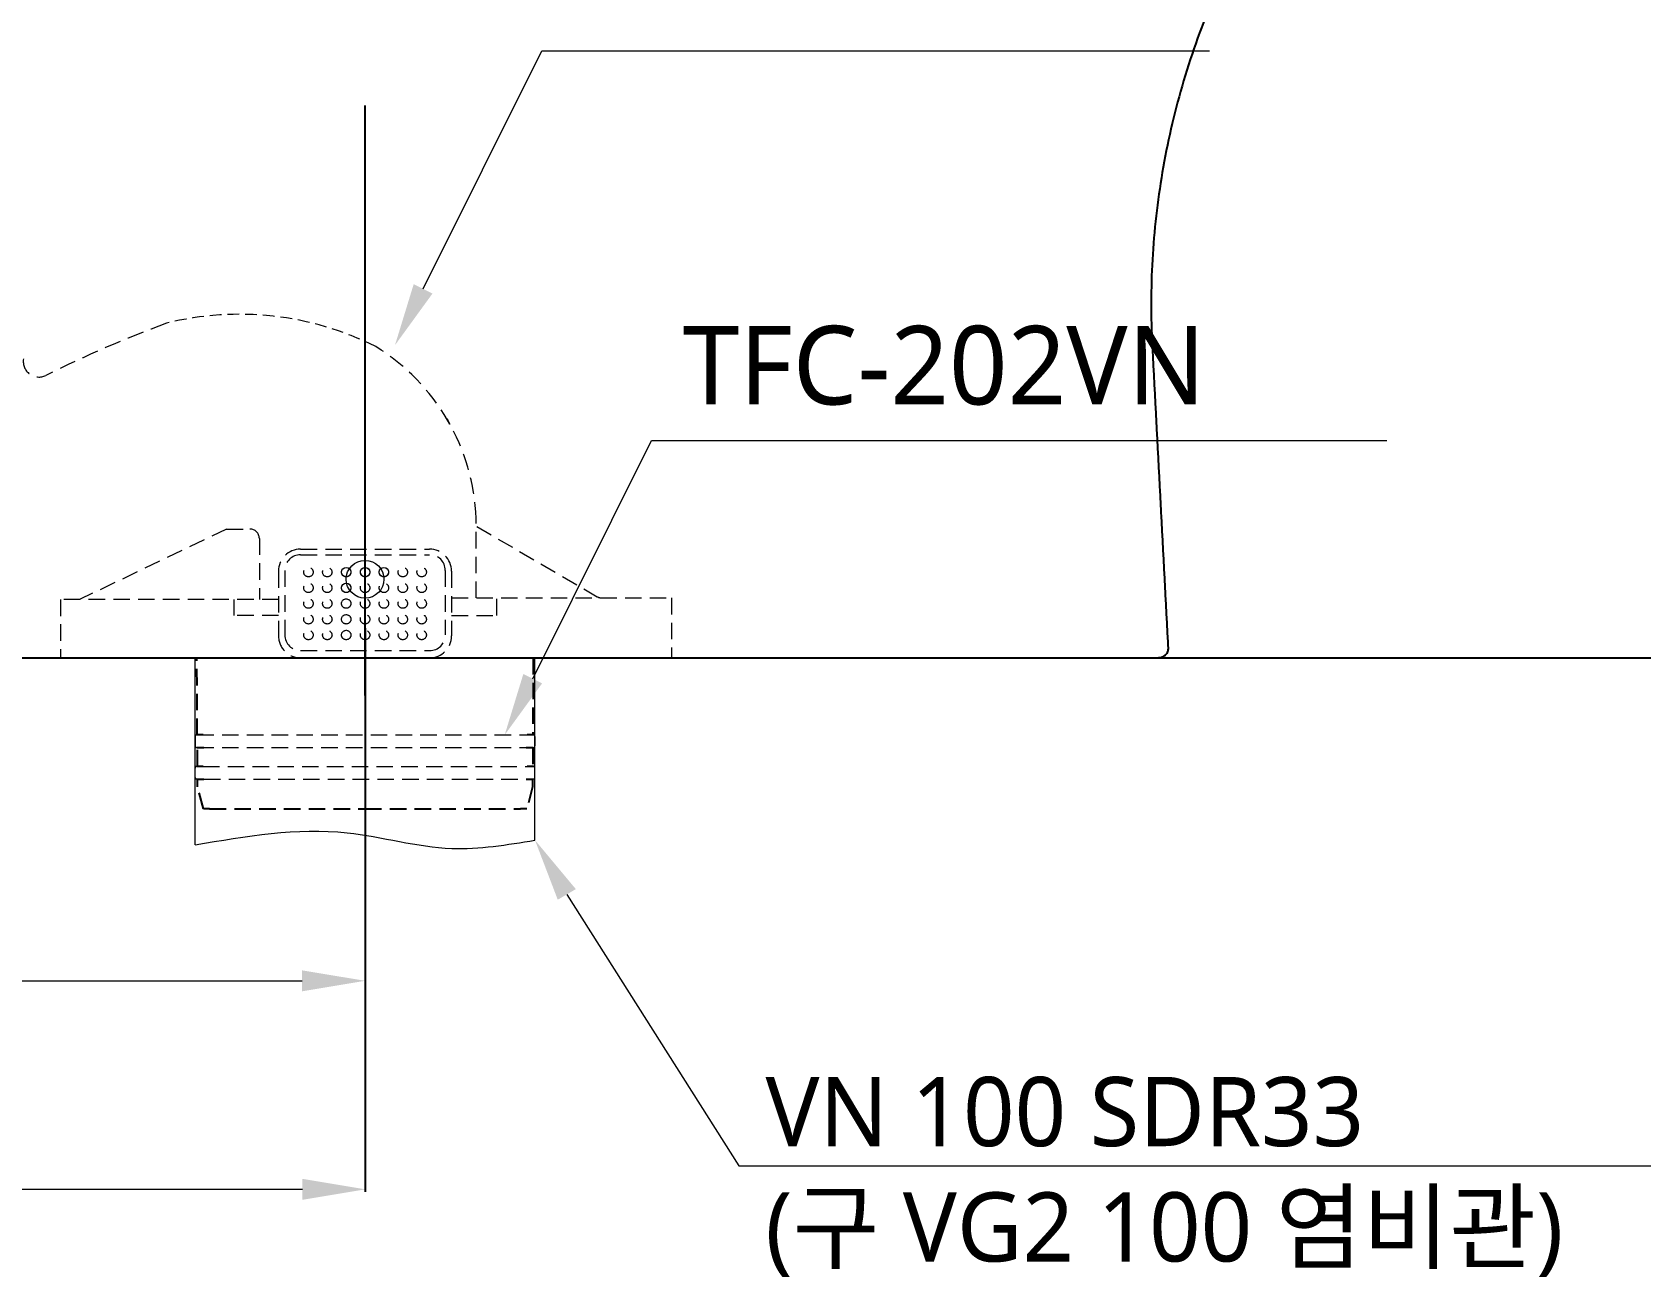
# Model space of a CAD drawing. Extents: x 1738 to 4401, y -320 to 1921.
# Drawn here: x 2169 to 2681, y -320 to 76 of the extents above; entities that cross this region are included whole.
import ezdxf

# ---------------------------------------------------------------- set-up
doc = ezdxf.new("R2010")
doc.units = 0
doc.header["$LTSCALE"] = 3
doc.header["$MEASUREMENT"] = 0
doc.linetypes.add('CENTER', pattern=[2, 1.25, -0.25, 0.25, -0.25])
doc.linetypes.add('HIDDEN', pattern=[0.375, 0.25, -0.125])
doc.layers.get('0').update_dxf_attribs({"linetype": 'CONTINUOUS'})
doc.layers.get('DEFPOINTS').update_dxf_attribs({"linetype": 'CONTINUOUS'})
for name, color, linetype, lineweight in [('1', 1, 'CENTER', 5), ('2', 2, 'HIDDEN', 9), ('3', 3, 'CONTINUOUS', 15)]:
    doc.layers.add(name, color=color, linetype=linetype, lineweight=lineweight)
for name, color, linetype in [('6', 6, 'CONTINUOUS'), ('CEN', 1, 'CENTER'), ('CENTER', 2, 'CENTER')]:
    doc.layers.add(name, color=color, linetype=linetype)
doc.styles.add('GHS', font='romans', dxfattribs={"bigfont": 'ghs'})
doc.styles.add('ROMANS', font='NanumGothic.ttf', dxfattribs={"height": 10.144927})
doc.styles.get("Standard").update_dxf_attribs({"font": 'NanumGothic.ttf'})
doc.dimstyles.get("Standard").update_dxf_attribs({"dimtxt": 0.18, "dimasz": 0.18, "dimexe": 0.18, "dimexo": 0.0625, "dimgap": 0.09, "dimtad": 0, "dimtih": 1, "dimtoh": 1, "dimdec": 4, "dimzin": 0, "dimdsep": 46, "dimtxsty": 'Standard', "dimcen": 0.09, "dimadec": 0, "dimazin": 0, "dimtfac": 1, "dimtdec": 4, "dimtofl": 0, "dimtmove": 0, "dimatfit": 3, "dimfxl": 0, "dimtolj": 1, "dimtzin": 0, "dimarcsym": 0})

# ---------------------------------------------------------------- blocks, each defined once
blk = doc.blocks.new('*D17')
at = {"color": 3, "lineweight": -2}
for p, q in [((1990.15, 272.95), (1990.15, -226.33)), ((2275.15, -135.78), (2275.15, -226.33))]:
    blk.add_line(p, q, dxfattribs=at)
at = {"color": 3, "linetype": 'Continuous', "lineweight": 0}
blk.add_line((2010.15, -225.53), (2255.15, -225.53), dxfattribs=at)
at = {"color": 3}
for points in [[(2010.15, -222.2), (2010.15, -228.86), (1990.15, -225.53)], [(2255.15, -222.2), (2255.15, -228.86), (2275.15, -225.53)]]:
    blk.add_solid(points, dxfattribs=at)
at = {"layer": 'DEFPOINTS', "color": 0}
for p in [(1990.15, 273.95), (2275.15, -134.78), (2275.15, -225.53)]:
    blk.add_point(p, dxfattribs=at)
at = {"color": 2, "insert": (2132.65, -208.2), "char_height": 30, "attachment_point": 5}
blk.add_mtext('\\A1;285', dxfattribs=at)
blk = doc.blocks.new('*D18')
at = {"color": 3, "lineweight": -2}
for p, q in [((1970.15, -57.05), (1970.15, -292.62)), ((2275.23, -113.42), (2275.23, -292.62))]:
    blk.add_line(p, q, dxfattribs=at)
at = {"color": 3, "linetype": 'Continuous', "lineweight": 0}
blk.add_line((1990.15, -291.82), (2255.23, -291.82), dxfattribs=at)
at = {"color": 3}
for points in [[(1990.15, -288.49), (1990.15, -295.16), (1970.15, -291.82)], [(2255.23, -288.49), (2255.23, -295.16), (2275.23, -291.82)]]:
    blk.add_solid(points, dxfattribs=at)
at = {"layer": 'DEFPOINTS', "color": 0}
for p in [(1970.15, -56.05), (2275.23, -112.42), (2275.23, -291.82)]:
    blk.add_point(p, dxfattribs=at)
at = {"color": 2, "insert": (2122.69, -274.47), "char_height": 30, "attachment_point": 5}
blk.add_mtext('\\A1;305', dxfattribs=at)
blk = doc.blocks.new('*D26')
at = {"color": 3, "lineweight": -2}
for p, q in [((2687.85, 252.12), (2754.21, 252.12)), ((2585.85, -122.88), (2754.21, -122.88))]:
    blk.add_line(p, q, dxfattribs=at)
at = {"color": 3, "linetype": 'Continuous', "lineweight": 0}
for p, q in [((2753.41, 232.12), (2753.41, 81.97)), ((2753.41, -102.88), (2753.41, 47.27))]:
    blk.add_line(p, q, dxfattribs=at)
at = {"color": 3}
for points in [[(2750.08, 232.12), (2756.74, 232.12), (2753.41, 252.12)], [(2750.08, -102.88), (2756.74, -102.88), (2753.41, -122.88)]]:
    blk.add_solid(points, dxfattribs=at)
at = {"layer": 'DEFPOINTS', "color": 0}
for p in [(2686.85, 252.12), (2584.85, -122.88), (2753.41, -122.88)]:
    blk.add_point(p, dxfattribs=at)
at = {"color": 2, "insert": (2753.41, 64.62), "char_height": 30, "attachment_point": 5}
blk.add_mtext('\\A1;375', dxfattribs=at)

msp = doc.modelspace()

# ---------------------------------------------------------------- linework, layer by layer
at = {"color": 2, "linetype": 'HIDDEN', "lineweight": 0, "ltscale": 7}
for p, q in [((2310.45, -103.82), (2310.45, -78.59)), ((2310.65, -81.12), (2348.94, -103.41)), ((2231.15, -81.91), (2184.43, -104.32)), ((2231.15, -81.91), (2238.56, -81.91)), ((2241.56, -84.91), (2241.56, -104.32)), ((2254.65, -88.32), (2295.65, -88.32)), ((2254.65, -90.06), (2295.65, -90.06)), ((2247.65, -95.32), (2247.65, -115.88)), ((2249.65, -95.06), (2249.65, -115.56)), ((2300.65, -95.06), (2300.65, -115.56)), ((2302.65, -95.32), (2302.65, -115.88)), ((2247.65, -104.32), (2178.39, -104.32)), ((2178.39, -104.32), (2178.39, -122.88)), ((2233.49, -104.32), (2233.49, -109.38)), ((2302.65, -103.82), (2372.54, -103.82)), ((2317.04, -109.38), (2317.04, -103.82)), ((2372.54, -103.82), (2372.54, -122.88)), ((2247.65, -109.38), (2233.49, -109.38)), ((2302.65, -109.38), (2317.04, -109.38)), ((2254.65, -120.56), (2295.65, -120.56)), ((2221.83, -147.38), (2221.64, -147.38)), ((2221.83, -147.38), (2328.66, -147.38)), ((2221.84, -151.38), (2221.64, -151.38)), ((2221.84, -151.38), (2328.66, -151.38)), ((2223.65, -157.38), (2326.65, -157.38)), ((2223.95, -161.38), (2326.35, -161.38))]:
    msp.add_line(p, q, dxfattribs=at)
msp.add_line((2022.55, -122.88), (2527.38, -122.88))
at = {"color": 2, "linetype": 'Continuous', "lineweight": 0}
for p, q in [((2108.04, -122.88), (2372.54, -122.88)), ((2221.14, -147.88), (2221.14, -150.88)), ((2329.16, -147.88), (2329.16, -150.88))]:
    msp.add_line(p, q, dxfattribs=at)
at = {"color": 2}
for p, q in [((2110.15, -122.88), (2219.84, -122.88)), ((2314.16, -122.88), (2598.5, -122.88))]:
    msp.add_line(p, q, dxfattribs=at)
at = {"color": 3, "linetype": 'Continuous', "lineweight": 0}
for p, q in [((2221.14, -182.3), (2221.14, -122.88)), ((2329.16, -180.81), (2329.16, -122.88))]:
    msp.add_line(p, q, dxfattribs=at)
at = {"color": 2, "linetype": 'HIDDEN', "ltscale": 7}
for p, q in [((2221.83, -147.38), (2221.71, -122.88)), ((2328.59, -122.88), (2328.48, -147.38)), ((2223.65, -147.38), (2221.83, -147.38)), ((2328.48, -147.38), (2326.65, -147.38)), ((2221.84, -151.38), (2223.95, -151.38)), ((2221.87, -157.38), (2221.84, -151.38)), ((2326.35, -151.38), (2328.46, -151.38)), ((2328.46, -151.38), (2328.43, -157.38)), ((2223.65, -157.38), (2221.64, -157.38)), ((2328.66, -157.38), (2326.65, -157.38)), ((2221.64, -161.38), (2223.95, -161.38)), ((2221.9, -163.88), (2221.89, -161.38)), ((2326.35, -161.38), (2328.66, -161.38)), ((2328.41, -161.38), (2328.4, -163.88)), ((2223.75, -170.88), (2221.9, -163.88)), ((2328.4, -163.88), (2326.55, -170.88)), ((2225.75, -170.88), (2223.75, -170.88)), ((2225.75, -170.88), (2275.15, -170.88)), ((2275.15, -170.88), (2324.55, -170.88)), ((2326.55, -170.88), (2324.55, -170.88))]:
    msp.add_line(p, q, dxfattribs=at)
at = {"color": 2, "linetype": 'HIDDEN', "lineweight": 0, "ltscale": 7}
for centre in [(2257.15, -95.6), (2257.15, -100.6), (2257.15, -105.6), (2257.15, -110.6), (2257.15, -115.6)]:
    msp.add_circle(centre, 1.5, dxfattribs=at)
at = {"color": 2, "linetype": 'HIDDEN', "lineweight": 0, "ltscale": 5}
msp.add_arc((2235.26, -109.9), 96.26, 63.2809, 103.9725, dxfattribs=at)
at = {"color": 2, "linetype": 'HIDDEN', "lineweight": 0, "ltscale": 7}
for centre, radius, start, end in [((2343.1, -371.93), 378.84, 110.2437, 116.5549), ((2243.49, -81.02), 67, 2.0828, 58.4605), ((2171.5, -28.58), 5, 171.5468, 296.5549), ((2238.56, -84.91), 3, 0, 90), ((2254.65, -95.32), 7, 90, 180), ((2254.65, -95.06), 5, 90, 180), ((2295.65, -95.32), 7, 360, 90), ((2295.65, -95.06), 5, 0, 90), ((2350.44, -100.82), 3, 239.7939, 270), ((2254.65, -115.88), 7, 179.7381, 270), ((2254.65, -115.56), 5, 180, 270), ((2295.65, -115.56), 5, 270, 0), ((2295.65, -115.88), 7, 270, 0), ((2221.64, -147.88), 0.5, 90, 180), ((2328.66, -147.88), 0.5, 0, 90), ((2221.64, -150.88), 0.5, 180, 270), ((2328.66, -150.88), 0.5, 270, 360), ((2221.64, -157.88), 0.5, 90, 180), ((2328.66, -157.88), 0.5, 0, 90), ((2221.64, -160.88), 0.5, 180, 270), ((2328.66, -160.88), 0.5, 270, 0)]:
    msp.add_arc(centre, radius, start, end, dxfattribs=at)
for points, knots in [([(2608.64, 181.08), (2601.8, 174.98), (2588.77, 162.02), (2571.29, 135.29), (2556.18, 111.47), (2543.77, 85.92), (2534.34, 59.13), (2528.05, 31.63), (2524.91, 3.92), (2524.87, -14.47), (2525.34, -23.61)], [0, 0, 0, 0, 0.122256, 0.246835, 0.37301, 0.5, 0.62699, 0.753165, 0.877744, 1, 1, 1, 1]), ([(2530.38, -119.72), (2530.4, -120.13), (2530.31, -120.71), (2529.97, -121.45), (2529.58, -121.96), (2529.09, -122.38), (2528.37, -122.76), (2527.79, -122.88), (2527.38, -122.88)], [0, 0, 0, 0, 0.238781, 0.367934, 0.50002, 0.632103, 0.761249, 1, 1, 1, 1])]:
    msp.add_open_spline(points, degree=3, knots=knots)
msp.add_open_spline([(2525.34, -23.58), (2527.86, -71.65), (2530.38, -119.72)], degree=2)
at = {"color": 3, "linetype": 'Continuous', "lineweight": 0}
msp.add_spline([(2221.14, -182.3), (2269.46, -178.47), (2302.71, -183.43), (2329.16, -180.81)], degree=3, dxfattribs=at)
at = {"layer": '1', "color": 2, "linetype": 'HIDDEN', "ltscale": 7}
for centre in [(2263.15, -95.6), (2263.15, -95.6), (2269.15, -95.6), (2275.15, -95.6), (2281.15, -95.6), (2287.15, -95.6), (2287.15, -95.6), (2293.15, -95.6), (2293.15, -95.6), (2263.15, -100.6), (2263.15, -100.6), (2269.15, -100.6), (2275.15, -100.6), (2275.15, -100.6), (2281.15, -100.6), (2281.15, -100.6), (2287.15, -100.6), (2287.15, -100.6), (2293.15, -100.6), (2293.15, -100.6), (2263.15, -105.6), (2263.15, -105.6), (2269.15, -105.6), (2275.15, -105.6), (2275.15, -105.6), (2281.15, -105.6), (2281.15, -105.6), (2287.15, -105.6), (2287.15, -105.6), (2293.15, -105.6), (2293.15, -105.6), (2263.15, -110.6), (2263.15, -110.6), (2269.15, -110.6), (2275.15, -110.6), (2275.15, -110.6), (2281.15, -110.6), (2281.15, -110.6), (2287.15, -110.6), (2287.15, -110.6), (2293.15, -110.6), (2293.15, -110.6), (2263.15, -115.6), (2263.15, -115.6), (2269.15, -115.6), (2275.15, -115.6), (2275.15, -115.6), (2281.15, -115.6), (2281.15, -115.6), (2287.15, -115.6), (2287.15, -115.6), (2293.15, -115.6), (2293.15, -115.6)]:
    msp.add_circle(centre, 1.5, dxfattribs=at)
at = {"layer": '1', "color": 2, "linetype": 'Continuous'}
for centre in [(2269.15, -95.6), (2281.15, -95.6), (2269.15, -100.6)]:
    msp.add_circle(centre, 1.5, dxfattribs=at)
at = {"layer": '1', "color": 252, "linetype": 'Continuous'}
msp.add_circle((2275.15, -95.6), 1.5, dxfattribs=at)
at = {"layer": '1', "color": 2, "linetype": 'HIDDEN', "ltscale": 0.3}
for centre in [(2269.15, -105.6), (2269.15, -110.6), (2269.15, -115.6)]:
    msp.add_circle(centre, 1.5, dxfattribs=at)
at = {"layer": '1', "color": 252, "linetype": 'Continuous'}
msp.add_open_spline([(2301.18, -46.9), (2301.51, -47.45), (2301.83, -48), (2302.14, -48.56)], degree=3, dxfattribs=at)
msp.add_open_spline([(2301.18, -46.9), (2301.51, -47.45), (2301.83, -48), (2302.14, -48.56)], degree=3, dxfattribs=at)
at = {"layer": '3', "linetype": 'Continuous', "lineweight": 5}
for points in [[(2293.59, -5.56), (2331.33, 70.14), (2543.56, 70.14)], [(2328.44, -129.48), (2366.19, -53.78), (2599.88, -53.78)]]:
    msp.add_lwpolyline(points, dxfattribs=at)
at = {"layer": '3'}
msp.add_lwpolyline([(2339.28, -198.06), (2393.91, -284.37), (2691.41, -284.37)], dxfattribs=at)
at = {"layer": '3', "color": 7, "linetype": 'Continuous', "ltscale": 7}
msp.add_circle((2275.15, -97.88), 6, dxfattribs=at)
at = {"layer": '3'}
for points in [[(2296.57, -7.05), (2284.66, -23.46), (2290.6, -4.08)], [(2331.42, -130.97), (2319.52, -147.38), (2325.46, -127.99)]]:
    msp.add_solid(points, dxfattribs=at)
at = {"layer": '3', "color": 3}
msp.add_solid([(2336.4, -199.75), (2329.16, -180.81), (2342.15, -196.38)], dxfattribs=at)
at = {"layer": '6'}
msp.add_lwpolyline([(4399.49, 1782.12), (1970.15, 1782.12), (1970.15, -122.88), (3867.55, -122.88), (3867.55, 887.12)], dxfattribs=at)
at = {"layer": 'CEN'}
msp.add_line((2275.15, -110.05), (2275.15, -37.05), dxfattribs=at)
at = {"layer": 'CENTER', "color": 1, "linetype": 'CENTER', "ltscale": 50}
msp.add_line((2275.15, -134.78), (2275.15, 74.47), dxfattribs=at)

# ---------------------------------------------------------------- texts
at = {"color": 2, "insert": (2376.06, -17.31), "char_height": 25, "width": 65.7242, "attachment_point": 1, "style": 'GHS'}
msp.add_mtext('{\\fNanumGothic|b0|i0|c129|p50;TFC-202VN}', dxfattribs=at)
at = {"layer": '2', "linetype": 'ByBlock', "insert": (2402.41, -287.87), "char_height": 22, "attachment_point": 4, "style": 'ROMANS'}
msp.add_mtext('VN 100 SDR33\\P(구 VG2 100 염비관)', dxfattribs=at)

# ---------------------------------------------------------------- dimensions: what is measured, and where the dimension line sits
for base, p1, p2, picture, middle in [((2275.15, -225.53), (1990.15, 273.95), (2275.15, -134.78), '*D17', (2132.65, -225.53)), ((2275.23, -291.82), (1970.15, -56.05), (2275.23, -112.42), '*D18', (2122.69, -291.82))]:
    dim = msp.add_linear_dim(base=base, p1=p1, p2=p2, dimstyle='Standard', override={"dimtxt": 30, "dimasz": 20, "dimexe": 0.8, "dimexo": 1, "dimgap": 1, "dimtad": 1, "dimdec": 0, "dimzin": 8, "dimclrd": 3, "dimclre": 3, "dimclrt": 2, "dimazin": 2, "dimtdec": 0, "dimtix": 1, "dimtofl": 1, "dimlwd": 0, "dimarcsym": 1})
    dim.commit()
    dim.dimension.update_dxf_attribs({"geometry": picture, "text_midpoint": middle, "dimtype": 160})
dim = msp.add_linear_dim(base=(2753.41, -122.88), p1=(2686.85, 252.12), p2=(2584.85, -122.88), angle=90, dimstyle='Standard', override={"dimtxt": 30, "dimasz": 20, "dimexe": 0.8, "dimexo": 1, "dimgap": 1, "dimtad": 1, "dimdec": 0, "dimzin": 8, "dimclrd": 3, "dimclre": 3, "dimclrt": 2, "dimazin": 2, "dimtdec": 0, "dimtix": 1, "dimtofl": 1, "dimlwd": 0, "dimarcsym": 1})
dim.commit()
dim.dimension.update_dxf_attribs({"geometry": '*D26', "text_midpoint": (2753.41, 64.62), "dimtype": 160})

doc.saveas('drawing.dxf')
